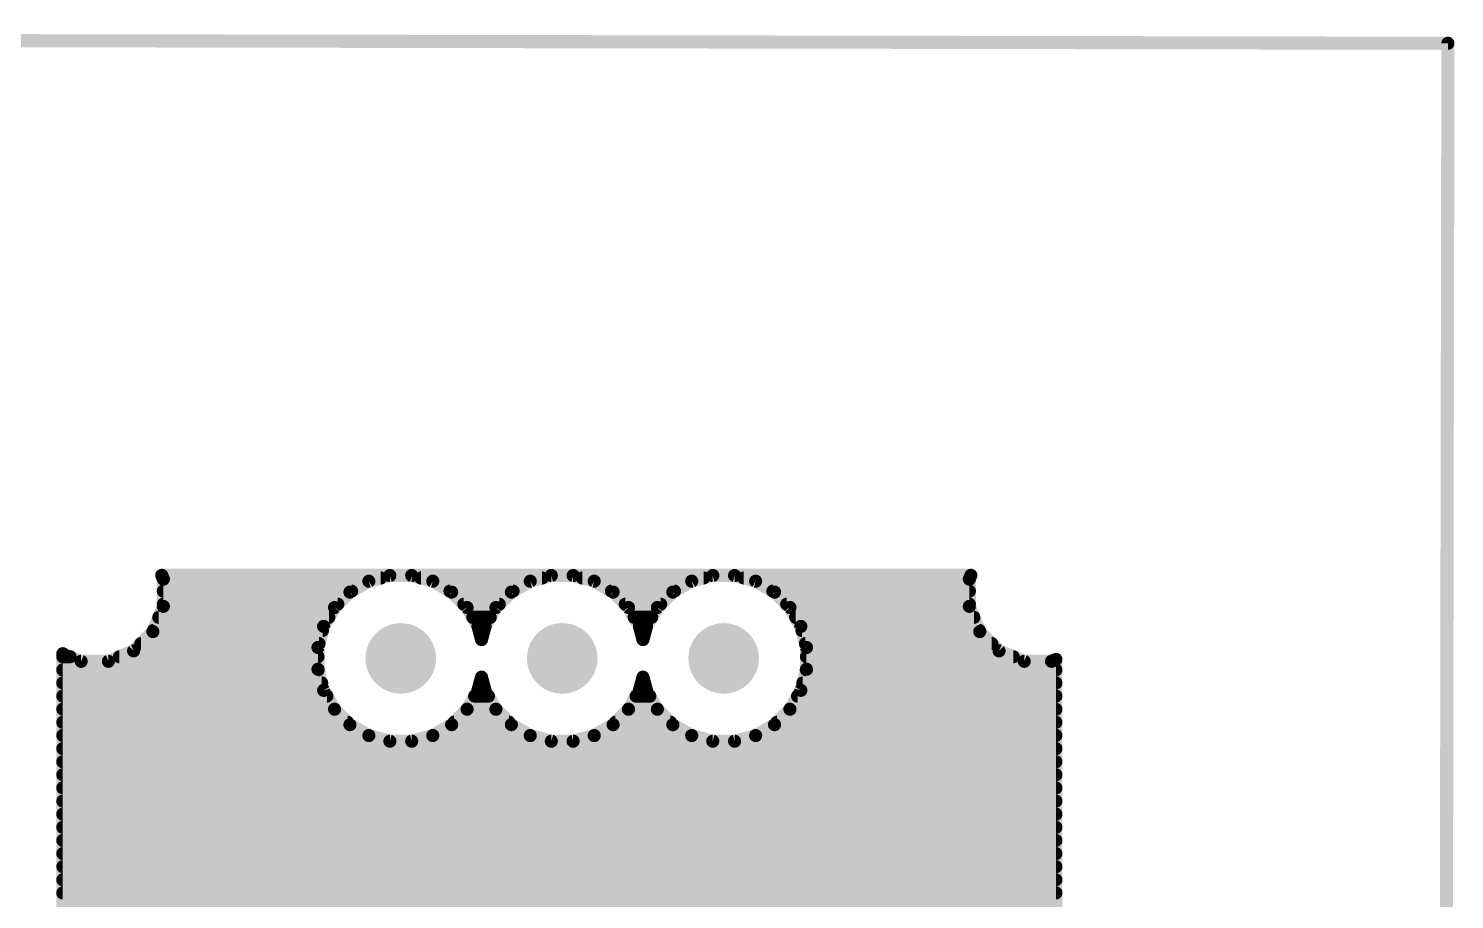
# Model space of a CAD drawing. Extents: x 0 to 141, y 0 to 150.
# Drawn here: x 96.5 to 140.67, y 123.34 to 150.32 of the extents above; entities that cross this region are included whole.
import ezdxf

# ---------------------------------------------------------------- set-up
doc = ezdxf.new("R2010")
doc.units = 0
for name, color, linetype in [('16', 175, 'CONTINUOUS'), ('17', 82, 'CONTINUOUS'), ('47', 253, 'CONTINUOUS')]:
    doc.layers.add(name, color=color, linetype=linetype)

# ---------------------------------------------------------------- blocks, each defined once
blk = doc.blocks.new('ROUNDP')
at = {"const_width": 0.5}
blk.add_lwpolyline([(0, -0.25, 1), (0, 0.25, 1), (0, -0.25)], format="xyb", dxfattribs=at)

msp = doc.modelspace()

# ---------------------------------------------------------------- linework, layer by layer
at = {"layer": '16', "const_width": 0.4064}
for points in [[(100.6752, 133.2643), (100.627, 133.3808)], [(100.627, 133.3808), (125.687, 133.3808)], [(100.6608, 133.2992), (107.4079, 133.2992)], [(100.6752, 132.4197), (100.6752, 133.2643)], [(107.0398, 133.2006), (106.4548, 132.8628)], [(107.6923, 133.3754), (107.0398, 133.2006)], [(108.3677, 133.3754), (107.6923, 133.3754)], [(109.0202, 133.2006), (108.3677, 133.3754)], [(108.6521, 133.2992), (112.4079, 133.2992)], [(109.6052, 132.8628), (109.0202, 133.2006)], [(112.0398, 133.2006), (111.4548, 132.8628)], [(112.6923, 133.3754), (112.0398, 133.2006)], [(113.3677, 133.3754), (112.6923, 133.3754)], [(114.0202, 133.2006), (113.3677, 133.3754)], [(113.6521, 133.2992), (117.4079, 133.2992)], [(114.6052, 132.8628), (114.0202, 133.2006)], [(117.0398, 133.2006), (116.4548, 132.8628)], [(117.6923, 133.3754), (117.0398, 133.2006)], [(118.3677, 133.3754), (117.6923, 133.3754)], [(119.0202, 133.2006), (118.3677, 133.3754)], [(118.6521, 133.2992), (125.6532, 133.2992)], [(119.6052, 132.8628), (119.0202, 133.2006)], [(125.687, 133.3808), (125.6388, 133.2643)], [(125.6388, 133.2643), (125.6388, 132.4197)], [(100.6752, 132.8928), (106.5067, 132.8928)], [(106.4548, 132.8628), (105.9772, 132.3852)], [(109.5533, 132.8928), (111.5067, 132.8928)], [(110.0828, 132.3852), (109.6052, 132.8628)], [(111.4548, 132.8628), (110.9772, 132.3852)], [(114.5533, 132.8928), (116.5067, 132.8928)], [(115.0828, 132.3852), (114.6052, 132.8628)], [(116.4548, 132.8628), (115.9772, 132.3852)], [(119.5533, 132.8928), (125.6388, 132.8928)], [(120.0828, 132.3852), (119.6052, 132.8628)], [(100.352, 131.6393), (100.6752, 132.4197)], [(100.6752, 132.4864), (106.0784, 132.4864)], [(105.9772, 132.3852), (105.6394, 131.8002)], [(109.9816, 132.4864), (111.0784, 132.4864)], [(110.4206, 131.8002), (110.0828, 132.3852)], [(110.9772, 132.3852), (110.6394, 131.8002)], [(114.9816, 132.4864), (116.0784, 132.4864)], [(115.4206, 131.8002), (115.0828, 132.3852)], [(115.9772, 132.3852), (115.6394, 131.8002)], [(119.9816, 132.4864), (125.6388, 132.4864)], [(120.4206, 131.8002), (120.0828, 132.3852)], [(125.6388, 132.4197), (125.962, 131.6393)], [(100.5345, 132.08), (105.801, 132.08)], [(110.259, 132.08), (110.801, 132.08)], [(115.259, 132.08), (115.801, 132.08)], [(120.259, 132.08), (125.7795, 132.08)], [(99.7547, 131.042), (100.352, 131.6393)], [(100.3662, 131.6736), (105.6055, 131.6736)], [(105.6394, 131.8002), (105.4646, 131.1477)], [(110.53, 131.3918), (110.4206, 131.8002)], [(110.4545, 131.6736), (110.6055, 131.6736)], [(110.6394, 131.8002), (110.53, 131.3918)], [(115.53, 131.3918), (115.4206, 131.8002)], [(115.4545, 131.6736), (115.6055, 131.6736)], [(115.6394, 131.8002), (115.53, 131.3918)], [(120.5954, 131.1477), (120.4206, 131.8002)], [(120.4545, 131.6736), (125.9478, 131.6736)], [(125.962, 131.6393), (126.5593, 131.042)], [(98.9743, 130.7188), (99.7547, 131.042)], [(99.9799, 131.2672), (105.4966, 131.2672)], [(105.4646, 131.1477), (105.4646, 130.4723)], [(120.5634, 131.2672), (126.3341, 131.2672)], [(120.5954, 130.4723), (120.5954, 131.1477)], [(126.5593, 131.042), (127.3397, 130.7188)], [(97.5612, 95.3882), (97.5612, 130.9543)], [(97.5612, 130.9543), (98.1297, 130.7188)], [(97.5612, 130.8608), (97.7868, 130.8608)], [(98.1297, 130.7188), (98.9743, 130.7188)], [(99.3171, 130.8608), (105.4646, 130.8608)], [(120.5954, 130.8608), (126.9968, 130.8608)], [(127.3397, 130.7188), (128.1843, 130.7188)], [(128.1843, 130.7188), (128.3208, 130.7753)], [(128.3208, 130.7753), (128.3208, 87.8135)], [(97.5612, 130.4544), (105.4694, 130.4544)], [(105.4646, 130.4723), (105.6394, 129.8198)], [(110.4206, 129.8198), (110.53, 130.2282)], [(110.53, 130.2282), (110.6394, 129.8198)], [(115.4206, 129.8198), (115.53, 130.2282)], [(115.53, 130.2282), (115.6394, 129.8198)], [(120.4206, 129.8198), (120.5954, 130.4723)], [(120.5906, 130.4544), (128.3208, 130.4544)], [(97.5612, 130.048), (105.5783, 130.048)], [(105.6394, 129.8198), (105.9772, 129.2348)], [(110.0828, 129.2348), (110.4206, 129.8198)], [(110.4817, 130.048), (110.5783, 130.048)], [(110.6394, 129.8198), (110.9772, 129.2348)], [(115.0828, 129.2348), (115.4206, 129.8198)], [(115.4817, 130.048), (115.5783, 130.048)], [(115.6394, 129.8198), (115.9772, 129.2348)], [(120.0828, 129.2348), (120.4206, 129.8198)], [(120.4817, 130.048), (128.3208, 130.048)], [(97.5612, 129.6416), (105.7423, 129.6416)], [(97.5612, 129.2352), (105.9769, 129.2352)], [(105.9772, 129.2348), (106.4548, 128.7572)], [(109.6052, 128.7572), (110.0828, 129.2348)], [(110.0831, 129.2352), (110.9769, 129.2352)], [(110.3177, 129.6416), (110.7423, 129.6416)], [(110.9772, 129.2348), (111.4548, 128.7572)], [(114.6052, 128.7572), (115.0828, 129.2348)], [(115.0831, 129.2352), (115.9769, 129.2352)], [(115.3177, 129.6416), (115.7423, 129.6416)], [(115.9772, 129.2348), (116.4548, 128.7572)], [(119.6052, 128.7572), (120.0828, 129.2348)], [(120.0831, 129.2352), (128.3208, 129.2352)], [(120.3177, 129.6416), (128.3208, 129.6416)], [(97.5612, 128.8288), (106.3832, 128.8288)], [(109.6768, 128.8288), (111.3832, 128.8288)], [(114.6768, 128.8288), (116.3832, 128.8288)], [(119.6768, 128.8288), (128.3208, 128.8288)], [(97.5612, 128.4224), (107.0346, 128.4224)], [(106.4548, 128.7572), (107.0398, 128.4194)], [(107.0398, 128.4194), (107.6923, 128.2446)], [(108.3677, 128.2446), (109.0202, 128.4194)], [(109.0202, 128.4194), (109.6052, 128.7572)], [(109.0254, 128.4224), (112.0346, 128.4224)], [(111.4548, 128.7572), (112.0398, 128.4194)], [(112.0398, 128.4194), (112.6923, 128.2446)], [(113.3677, 128.2446), (114.0202, 128.4194)], [(114.0202, 128.4194), (114.6052, 128.7572)], [(114.0254, 128.4224), (117.0346, 128.4224)], [(116.4548, 128.7572), (117.0398, 128.4194)], [(117.0398, 128.4194), (117.6923, 128.2446)], [(118.3677, 128.2446), (119.0202, 128.4194)], [(119.0202, 128.4194), (119.6052, 128.7572)], [(119.0254, 128.4224), (128.3208, 128.4224)], [(97.5612, 128.016), (128.3208, 128.016)], [(107.6923, 128.2446), (108.3677, 128.2446)], [(112.6923, 128.2446), (113.3677, 128.2446)], [(117.6923, 128.2446), (118.3677, 128.2446)], [(97.5612, 127.6096), (128.3208, 127.6096)], [(97.5612, 127.2032), (128.3208, 127.2032)], [(97.5612, 126.7968), (128.3208, 126.7968)], [(97.5612, 126.3904), (128.3208, 126.3904)], [(97.5612, 125.984), (128.3208, 125.984)], [(97.5612, 125.5776), (128.3208, 125.5776)], [(97.5612, 125.1712), (128.3208, 125.1712)], [(97.5612, 124.7648), (128.3208, 124.7648)], [(97.5612, 124.3584), (128.3208, 124.3584)], [(97.5612, 123.952), (128.3208, 123.952)], [(97.5612, 123.5456), (128.3208, 123.5456)], [(97.5612, 123.1392), (128.3208, 123.1392)]]:
    msp.add_lwpolyline(points, dxfattribs=at)
at = {"layer": '16', "const_width": 0.2032}
for points in [[(100.7208, 133.4197, 1), (100.5331, 133.3419)], [(100.627, 133.4824, 1), (100.627, 133.2792)], [(100.6608, 133.4008, 1), (100.6608, 133.1976)], [(100.7768, 133.2643, 1), (100.5736, 133.2643)], [(100.5813, 133.2255, 1), (100.7691, 133.3032)], [(107.0135, 133.2987, 1), (107.0661, 133.1024)], [(107.0906, 133.1126, 1), (106.989, 133.2886)], [(107.4079, 133.1976, 1), (107.4079, 133.4008)], [(107.6923, 133.477, 1), (107.6923, 133.2738)], [(107.7186, 133.2773, 1), (107.666, 133.4735)], [(108.394, 133.4735, 1), (108.3414, 133.2773)], [(108.3677, 133.2738, 1), (108.3677, 133.477)], [(108.6521, 133.4008, 1), (108.6521, 133.1976)], [(109.071, 133.2886, 1), (108.9694, 133.1126)], [(108.9939, 133.1024, 1), (109.0465, 133.2987)], [(112.0135, 133.2987, 1), (112.0661, 133.1024)], [(112.0906, 133.1126, 1), (111.989, 133.2886)], [(112.4079, 133.1976, 1), (112.4079, 133.4008)], [(112.6923, 133.477, 1), (112.6923, 133.2738)], [(112.7186, 133.2773, 1), (112.666, 133.4735)], [(113.394, 133.4735, 1), (113.3414, 133.2773)], [(113.3677, 133.2738, 1), (113.3677, 133.477)], [(113.6521, 133.4008, 1), (113.6521, 133.1976)], [(114.071, 133.2886, 1), (113.9694, 133.1126)], [(113.9939, 133.1024, 1), (114.0465, 133.2987)], [(117.0135, 133.2987, 1), (117.0661, 133.1024)], [(117.0906, 133.1126, 1), (116.989, 133.2886)], [(117.4079, 133.1976, 1), (117.4079, 133.4008)], [(117.6923, 133.477, 1), (117.6923, 133.2738)], [(117.7186, 133.2773, 1), (117.666, 133.4735)], [(118.394, 133.4735, 1), (118.3414, 133.2773)], [(118.3677, 133.2738, 1), (118.3677, 133.477)], [(118.6521, 133.4008, 1), (118.6521, 133.1976)], [(119.071, 133.2886, 1), (118.9694, 133.1126)], [(118.9939, 133.1024, 1), (119.0465, 133.2987)], [(125.7404, 133.2643, 1), (125.5372, 133.2643)], [(125.5449, 133.3032, 1), (125.7327, 133.2255)], [(125.7809, 133.3419, 1), (125.5932, 133.4197)], [(125.6532, 133.1976, 1), (125.6532, 133.4008)], [(125.687, 133.2792, 1), (125.687, 133.4824)], [(100.6752, 132.9944, 1), (100.6752, 132.7912)], [(106.404, 132.9508, 1), (106.5056, 132.7748)], [(106.5266, 132.791, 1), (106.383, 132.9347)], [(106.5067, 132.7912, 1), (106.5067, 132.9944)], [(109.5533, 132.9944, 1), (109.5533, 132.7912)], [(109.677, 132.9347, 1), (109.5333, 132.791)], [(109.5544, 132.7748, 1), (109.656, 132.9508)], [(111.404, 132.9508, 1), (111.5056, 132.7748)], [(111.5266, 132.791, 1), (111.383, 132.9347)], [(111.5067, 132.7912, 1), (111.5067, 132.9944)], [(114.5533, 132.9944, 1), (114.5533, 132.7912)], [(114.677, 132.9347, 1), (114.5333, 132.791)], [(114.5544, 132.7748, 1), (114.656, 132.9508)], [(116.404, 132.9508, 1), (116.5056, 132.7748)], [(116.5266, 132.791, 1), (116.383, 132.9347)], [(116.5067, 132.7912, 1), (116.5067, 132.9944)], [(119.5533, 132.9944, 1), (119.5533, 132.7912)], [(119.677, 132.9347, 1), (119.5333, 132.791)], [(119.5544, 132.7748, 1), (119.656, 132.9508)], [(125.6388, 132.7912, 1), (125.6388, 132.9944)], [(100.6752, 132.588, 1), (100.6752, 132.3848)], [(100.5736, 132.4197, 1), (100.7768, 132.4197)], [(100.7691, 132.3808, 1), (100.5813, 132.4585)], [(105.9053, 132.457, 1), (106.049, 132.3133)], [(106.0652, 132.3344, 1), (105.8892, 132.436)], [(106.0784, 132.3848, 1), (106.0784, 132.588)], [(109.9816, 132.588, 1), (109.9816, 132.3848)], [(110.1708, 132.436, 1), (109.9948, 132.3344)], [(110.011, 132.3133, 1), (110.1547, 132.457)], [(110.9053, 132.457, 1), (111.049, 132.3133)], [(111.0652, 132.3344, 1), (110.8892, 132.436)], [(111.0784, 132.3848, 1), (111.0784, 132.588)], [(114.9816, 132.588, 1), (114.9816, 132.3848)], [(115.1708, 132.436, 1), (114.9948, 132.3344)], [(115.011, 132.3133, 1), (115.1547, 132.457)], [(115.9053, 132.457, 1), (116.049, 132.3133)], [(116.0652, 132.3344, 1), (115.8892, 132.436)], [(116.0784, 132.3848, 1), (116.0784, 132.588)], [(119.9816, 132.588, 1), (119.9816, 132.3848)], [(120.1708, 132.436, 1), (119.9948, 132.3344)], [(120.011, 132.3133, 1), (120.1547, 132.457)], [(125.7327, 132.4585, 1), (125.5449, 132.3808)], [(125.5372, 132.4197, 1), (125.7404, 132.4197)], [(125.6388, 132.3848, 1), (125.6388, 132.588)], [(100.5345, 132.1816, 1), (100.5345, 131.9784)], [(105.801, 131.9784, 1), (105.801, 132.1816)], [(110.259, 132.1816, 1), (110.259, 131.9784)], [(110.801, 131.9784, 1), (110.801, 132.1816)], [(115.259, 132.1816, 1), (115.259, 131.9784)], [(115.801, 131.9784, 1), (115.801, 132.1816)], [(120.259, 132.1816, 1), (120.259, 131.9784)], [(125.7795, 131.9784, 1), (125.7795, 132.1816)], [(100.2581, 131.6782, 1), (100.4458, 131.6004)], [(100.3662, 131.7752, 1), (100.3662, 131.572)], [(100.4238, 131.5675, 1), (100.2801, 131.7111)], [(105.5514, 131.851, 1), (105.7274, 131.7494)], [(105.7376, 131.7739, 1), (105.5413, 131.8265)], [(105.6055, 131.572, 1), (105.6055, 131.7752)], [(110.5187, 131.8265, 1), (110.3224, 131.7739)], [(110.3326, 131.7494, 1), (110.5086, 131.851)], [(110.4545, 131.7752, 1), (110.4545, 131.572)], [(110.5514, 131.851, 1), (110.7274, 131.7494)], [(110.7376, 131.7739, 1), (110.5413, 131.8265)], [(110.6055, 131.572, 1), (110.6055, 131.7752)], [(115.5187, 131.8265, 1), (115.3224, 131.7739)], [(115.3326, 131.7494, 1), (115.5086, 131.851)], [(115.4545, 131.7752, 1), (115.4545, 131.572)], [(115.5514, 131.851, 1), (115.7274, 131.7494)], [(115.7376, 131.7739, 1), (115.5413, 131.8265)], [(115.6055, 131.572, 1), (115.6055, 131.7752)], [(120.5187, 131.8265, 1), (120.3224, 131.7739)], [(120.3326, 131.7494, 1), (120.5086, 131.851)], [(120.4545, 131.7752, 1), (120.4545, 131.572)], [(126.0339, 131.7111, 1), (125.8902, 131.5675)], [(125.8682, 131.6004, 1), (126.0559, 131.6782)], [(125.9478, 131.572, 1), (125.9478, 131.7752)], [(99.6829, 131.1139, 1), (99.8265, 130.9702)], [(99.7936, 130.9482, 1), (99.7158, 131.1359)], [(99.9799, 131.3688, 1), (99.9799, 131.1656)], [(105.5662, 131.1477, 1), (105.363, 131.1477)], [(105.3665, 131.174, 1), (105.5627, 131.1214)], [(105.4966, 131.1656, 1), (105.4966, 131.3688)], [(110.4319, 131.4181, 1), (110.6281, 131.3655)], [(110.4319, 131.3655, 1), (110.6281, 131.4181)], [(115.4319, 131.4181, 1), (115.6281, 131.3655)], [(115.4319, 131.3655, 1), (115.6281, 131.4181)], [(120.5634, 131.3688, 1), (120.5634, 131.1656)], [(120.697, 131.1477, 1), (120.4938, 131.1477)], [(120.4973, 131.1214, 1), (120.6935, 131.174)], [(126.3341, 131.1656, 1), (126.3341, 131.3688)], [(126.5982, 131.1359, 1), (126.5204, 130.9482)], [(126.4875, 130.9702, 1), (126.6311, 131.1139)], [(97.6628, 130.9543, 1), (97.4596, 130.9543)], [(97.6001, 131.0481, 1), (97.5223, 130.8604)], [(97.5612, 130.9624, 1), (97.5612, 130.7592)], [(97.7868, 130.7592, 1), (97.7868, 130.9624)], [(98.1297, 130.8204, 1), (98.1297, 130.6172)], [(98.0908, 130.6249, 1), (98.1685, 130.8127)], [(98.9355, 130.8127, 1), (99.0132, 130.6249)], [(98.9743, 130.6172, 1), (98.9743, 130.8204)], [(99.3171, 130.9624, 1), (99.3171, 130.7592)], [(105.4646, 130.7592, 1), (105.4646, 130.9624)], [(120.5954, 130.9624, 1), (120.5954, 130.7592)], [(126.9968, 130.7592, 1), (126.9968, 130.9624)], [(127.3397, 130.8204, 1), (127.3397, 130.6172)], [(127.3008, 130.6249, 1), (127.3785, 130.8127)], [(128.1455, 130.8127, 1), (128.2232, 130.6249)], [(128.1843, 130.6172, 1), (128.1843, 130.8204)], [(128.4224, 130.7753, 1), (128.2192, 130.7753)], [(128.3597, 130.6815, 1), (128.2819, 130.8692)], [(97.5612, 130.556, 1), (97.5612, 130.3528)], [(105.5627, 130.4986, 1), (105.3665, 130.446)], [(105.363, 130.4723, 1), (105.5662, 130.4723)], [(105.4694, 130.3528, 1), (105.4694, 130.556)], [(110.6281, 130.2545, 1), (110.4319, 130.2019)], [(110.6281, 130.2019, 1), (110.4319, 130.2545)], [(115.6281, 130.2545, 1), (115.4319, 130.2019)], [(115.6281, 130.2019, 1), (115.4319, 130.2545)], [(120.5906, 130.556, 1), (120.5906, 130.3528)], [(120.4938, 130.4723, 1), (120.697, 130.4723)], [(120.6935, 130.446, 1), (120.4973, 130.4986)], [(128.3208, 130.3528, 1), (128.3208, 130.556)], [(97.5612, 130.1496, 1), (97.5612, 129.9464)], [(105.7274, 129.8706, 1), (105.5514, 129.769)], [(105.5413, 129.7935, 1), (105.7376, 129.8461)], [(105.5783, 129.9464, 1), (105.5783, 130.1496)], [(110.3224, 129.8461, 1), (110.5187, 129.7935)], [(110.5086, 129.769, 1), (110.3326, 129.8706)], [(110.4817, 130.1496, 1), (110.4817, 129.9464)], [(110.7274, 129.8706, 1), (110.5514, 129.769)], [(110.5413, 129.7935, 1), (110.7376, 129.8461)], [(110.5783, 129.9464, 1), (110.5783, 130.1496)], [(115.3224, 129.8461, 1), (115.5187, 129.7935)], [(115.5086, 129.769, 1), (115.3326, 129.8706)], [(115.4817, 130.1496, 1), (115.4817, 129.9464)], [(115.7274, 129.8706, 1), (115.5514, 129.769)], [(115.5413, 129.7935, 1), (115.7376, 129.8461)], [(115.5783, 129.9464, 1), (115.5783, 130.1496)], [(120.3224, 129.8461, 1), (120.5187, 129.7935)], [(120.5086, 129.769, 1), (120.3326, 129.8706)], [(120.4817, 130.1496, 1), (120.4817, 129.9464)], [(128.3208, 129.9464, 1), (128.3208, 130.1496)], [(97.5612, 129.7432, 1), (97.5612, 129.54)], [(97.5612, 129.3368, 1), (97.5612, 129.1336)], [(105.7423, 129.54, 1), (105.7423, 129.7432)], [(106.049, 129.3066, 1), (105.9053, 129.163)], [(105.9769, 129.1336, 1), (105.9769, 129.3368)], [(110.0831, 129.3368, 1), (110.0831, 129.1336)], [(110.1547, 129.163, 1), (110.011, 129.3066)], [(110.3177, 129.7432, 1), (110.3177, 129.54)], [(110.7423, 129.54, 1), (110.7423, 129.7432)], [(111.049, 129.3066, 1), (110.9053, 129.163)], [(110.9769, 129.1336, 1), (110.9769, 129.3368)], [(115.0831, 129.3368, 1), (115.0831, 129.1336)], [(115.1547, 129.163, 1), (115.011, 129.3066)], [(115.3177, 129.7432, 1), (115.3177, 129.54)], [(115.7423, 129.54, 1), (115.7423, 129.7432)], [(116.049, 129.3066, 1), (115.9053, 129.163)], [(115.9769, 129.1336, 1), (115.9769, 129.3368)], [(120.0831, 129.3368, 1), (120.0831, 129.1336)], [(120.1547, 129.163, 1), (120.011, 129.3066)], [(120.3177, 129.7432, 1), (120.3177, 129.54)], [(128.3208, 129.54, 1), (128.3208, 129.7432)], [(128.3208, 129.1336, 1), (128.3208, 129.3368)], [(97.5612, 128.9304, 1), (97.5612, 128.7272)], [(105.8892, 129.184, 1), (106.0652, 129.2856)], [(106.3832, 128.7272, 1), (106.3832, 128.9304)], [(109.6768, 128.9304, 1), (109.6768, 128.7272)], [(109.9948, 129.2856, 1), (110.1708, 129.184)], [(110.8892, 129.184, 1), (111.0652, 129.2856)], [(111.3832, 128.7272, 1), (111.3832, 128.9304)], [(114.6768, 128.9304, 1), (114.6768, 128.7272)], [(114.9948, 129.2856, 1), (115.1708, 129.184)], [(115.8892, 129.184, 1), (116.0652, 129.2856)], [(116.3832, 128.7272, 1), (116.3832, 128.9304)], [(119.6768, 128.9304, 1), (119.6768, 128.7272)], [(119.9948, 129.2856, 1), (120.1708, 129.184)], [(128.3208, 128.7272, 1), (128.3208, 128.9304)], [(97.5612, 128.524, 1), (97.5612, 128.3208)], [(106.5056, 128.8452, 1), (106.404, 128.6692)], [(106.383, 128.6853, 1), (106.5266, 128.829)], [(107.0661, 128.5176, 1), (107.0135, 128.3213)], [(106.989, 128.3314, 1), (107.0906, 128.5074)], [(107.0346, 128.3208, 1), (107.0346, 128.524)], [(108.9694, 128.5074, 1), (109.071, 128.3314)], [(109.0254, 128.524, 1), (109.0254, 128.3208)], [(109.0465, 128.3213, 1), (108.9939, 128.5176)], [(109.5333, 128.829, 1), (109.677, 128.6853)], [(109.656, 128.6692, 1), (109.5544, 128.8452)], [(111.5056, 128.8452, 1), (111.404, 128.6692)], [(111.383, 128.6853, 1), (111.5266, 128.829)], [(112.0661, 128.5176, 1), (112.0135, 128.3213)], [(111.989, 128.3314, 1), (112.0906, 128.5074)], [(112.0346, 128.3208, 1), (112.0346, 128.524)], [(113.9694, 128.5074, 1), (114.071, 128.3314)], [(114.0254, 128.524, 1), (114.0254, 128.3208)], [(114.0465, 128.3213, 1), (113.9939, 128.5176)], [(114.5333, 128.829, 1), (114.677, 128.6853)], [(114.656, 128.6692, 1), (114.5544, 128.8452)], [(116.5056, 128.8452, 1), (116.404, 128.6692)], [(116.383, 128.6853, 1), (116.5266, 128.829)], [(117.0661, 128.5176, 1), (117.0135, 128.3213)], [(116.989, 128.3314, 1), (117.0906, 128.5074)], [(117.0346, 128.3208, 1), (117.0346, 128.524)], [(118.9694, 128.5074, 1), (119.071, 128.3314)], [(119.0254, 128.524, 1), (119.0254, 128.3208)], [(119.0465, 128.3213, 1), (118.9939, 128.5176)], [(119.5333, 128.829, 1), (119.677, 128.6853)], [(119.656, 128.6692, 1), (119.5544, 128.8452)], [(128.3208, 128.3208, 1), (128.3208, 128.524)], [(97.5612, 128.1176, 1), (97.5612, 127.9144)], [(107.6923, 128.3462, 1), (107.6923, 128.143)], [(107.666, 128.1465, 1), (107.7186, 128.3427)], [(108.3414, 128.3427, 1), (108.394, 128.1465)], [(108.3677, 128.143, 1), (108.3677, 128.3462)], [(112.6923, 128.3462, 1), (112.6923, 128.143)], [(112.666, 128.1465, 1), (112.7186, 128.3427)], [(113.3414, 128.3427, 1), (113.394, 128.1465)], [(113.3677, 128.143, 1), (113.3677, 128.3462)], [(117.6923, 128.3462, 1), (117.6923, 128.143)], [(117.666, 128.1465, 1), (117.7186, 128.3427)], [(118.3414, 128.3427, 1), (118.394, 128.1465)], [(118.3677, 128.143, 1), (118.3677, 128.3462)], [(128.3208, 127.9144, 1), (128.3208, 128.1176)], [(97.5612, 127.7112, 1), (97.5612, 127.508)], [(128.3208, 127.508, 1), (128.3208, 127.7112)], [(97.5612, 127.3048, 1), (97.5612, 127.1016)], [(128.3208, 127.1016, 1), (128.3208, 127.3048)], [(97.5612, 126.8984, 1), (97.5612, 126.6952)], [(128.3208, 126.6952, 1), (128.3208, 126.8984)], [(97.5612, 126.492, 1), (97.5612, 126.2888)], [(128.3208, 126.2888, 1), (128.3208, 126.492)], [(97.5612, 126.0856, 1), (97.5612, 125.8824)], [(128.3208, 125.8824, 1), (128.3208, 126.0856)], [(97.5612, 125.6792, 1), (97.5612, 125.476)], [(128.3208, 125.476, 1), (128.3208, 125.6792)], [(97.5612, 125.2728, 1), (97.5612, 125.0696)], [(128.3208, 125.0696, 1), (128.3208, 125.2728)], [(97.5612, 124.8664, 1), (97.5612, 124.6632)], [(97.5612, 124.46, 1), (97.5612, 124.2568)], [(128.3208, 124.6632, 1), (128.3208, 124.8664)], [(128.3208, 124.2568, 1), (128.3208, 124.46)], [(97.5612, 124.0536, 1), (97.5612, 123.8504)], [(128.3208, 123.8504, 1), (128.3208, 124.0536)], [(97.5612, 123.6472, 1), (97.5612, 123.444)], [(128.3208, 123.444, 1), (128.3208, 123.6472)]]:
    msp.add_lwpolyline(points, format="xyb", dxfattribs=at)
at = {"layer": '47', "const_width": 0.4064}
for points in [[(0.508, 150.114), (140.462, 149.86)], [(140.462, 149.86), (140.208, 0.254)]]:
    msp.add_lwpolyline(points, dxfattribs=at)
at = {"layer": '47', "const_width": 0.2032}
for points in [[(140.5636, 149.8598, 1), (140.3604, 149.8602)], [(140.4618, 149.7584, 1), (140.4622, 149.9616)]]:
    msp.add_lwpolyline(points, format="xyb", dxfattribs=at)

# ---------------------------------------------------------------- block references
at = {"layer": '17', "xscale": 2.1844, "yscale": 2.1844, "rotation": 180}
for p in [(108.03, 130.81), (113.03, 130.81), (118.03, 130.81)]:
    msp.add_blockref('ROUNDP', p, dxfattribs=at)

doc.saveas('drawing.dxf')
